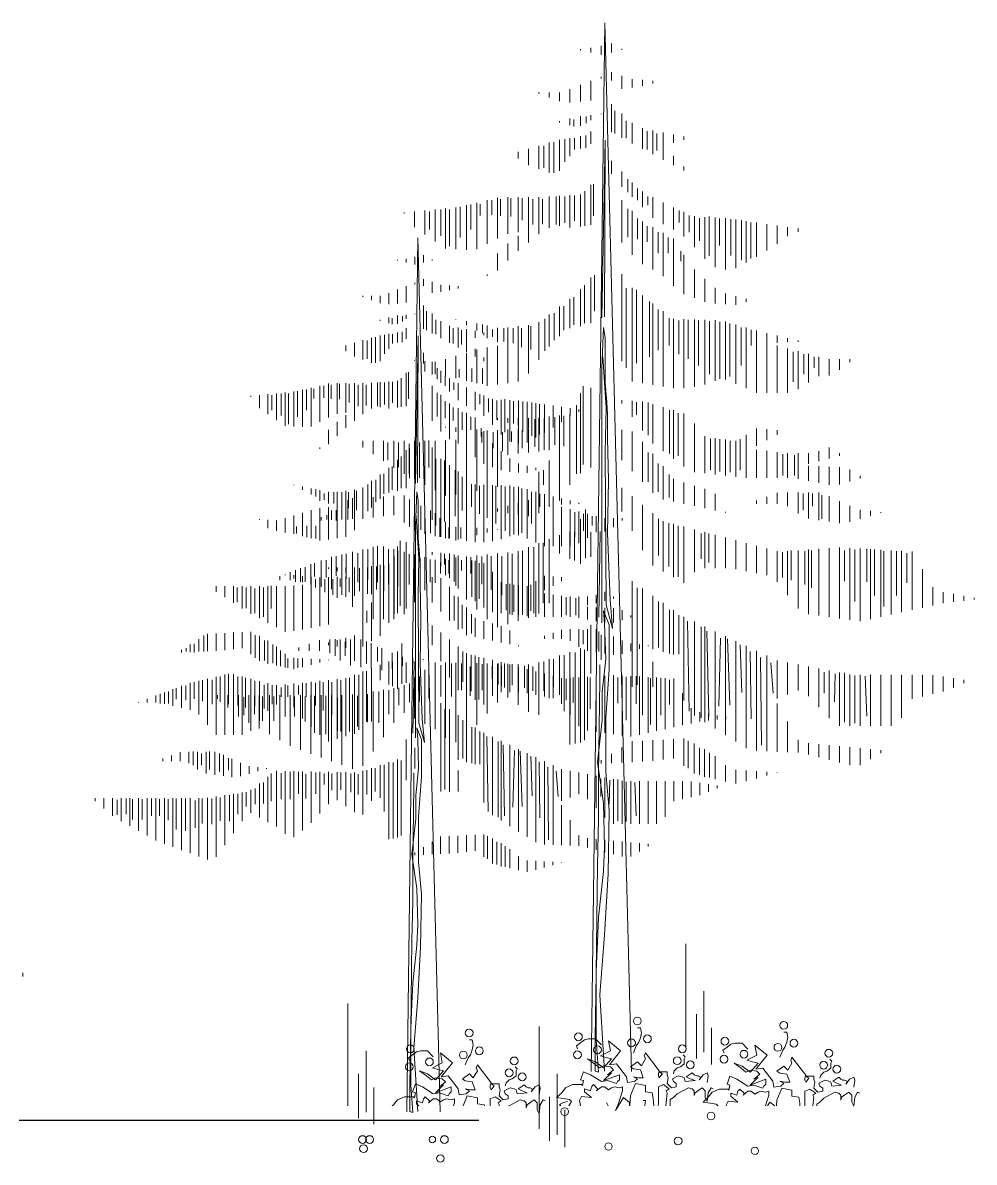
# Model space of a CAD drawing. Header units: millimetres. Extents: x -133165 to 20117, y 15722 to 63536.
# Drawn here: x -64805 to -57185, y 46797 to 55922 of the extents above; entities that cross this region are included whole.
import ezdxf

# ---------------------------------------------------------------- set-up
doc = ezdxf.new("R2010")
doc.units = ezdxf.units.MM
doc.layers.get('0').update_dxf_attribs({"lineweight": 15})
doc.layers.add('wall', color=5, linetype='Continuous', lineweight=60)

# ---------------------------------------------------------------- blocks, each defined once
blk = doc.blocks.new('Bitkigrn-7')
at = {"color": 251, "true_color": 0x536647}
for p, q in [((0.12, 699.61), (-8.8, -0.34)), ((17.97, -0.34), (0.12, 699.61)), ((4.63, 679.76), (4.63, 685.74)), ((-16.12, 681.4), (-16.12, 681.95)), ((-9.2, 679.86), (-9.2, 682.82)), ((-2.28, 678.32), (-2.28, 684.31)), ((11.55, 681.49), (11.55, 682.28)), ((-2.28, 662.5), (-2.28, 663.65)), ((4.63, 661.1), (4.63, 666.56)), ((11.55, 655.5), (11.55, 664.25)), ((18.47, 656.37), (18.47, 662.06)), ((-23.04, 646.4), (-23.04, 655.34)), ((-16.12, 647.09), (-16.12, 658.11)), ((-9.2, 647.79), (-9.2, 660.88)), ((25.38, 657.61), (25.38, 661.44)), ((32.3, 659.15), (32.3, 660.81)), ((-43.79, 652.28), (-43.79, 653.18)), ((-36.87, 649.76), (-36.87, 653.18)), ((-29.95, 647.24), (-29.95, 653.18)), ((-2.28, 638.55), (-2.28, 638.83)), ((4.63, 626.7), (4.63, 645.35)), ((6.94, 625.8), (6.94, 640.93)), ((11.55, 622.92), (11.55, 639.05)), ((-29.95, 633.03), (-29.95, 634.05)), ((-23.04, 631.3), (-23.04, 635.78)), ((-20.41, 635.16), (-20.41, 630.48)), ((-16.12, 630.86), (-16.12, 637.29)), ((-12.14, 636.96), (-12.14, 632.64)), ((-9.2, 634.71), (-9.2, 638.06)), ((14.49, 622.56), (14.49, 634.08)), ((18.47, 619.15), (18.47, 632.76)), ((-16.12, 615.69), (-16.12, 623.93)), ((-12.5, 616.07), (-12.5, 624.36)), ((-9.2, 618.8), (-9.2, 627.15)), ((25.38, 615.45), (25.38, 629.2)), ((28.53, 614.99), (28.53, 627.24)), ((32.3, 611.83), (32.3, 627.82)), ((35.01, 625.8), (35.01, 614.27)), ((39.22, 608.2), (39.22, 626.43)), ((46.14, 619.5), (46.14, 625.05)), ((53.05, 621.58), (53.05, 623.66)), ((-43.79, 602.12), (-43.79, 617.57)), ((-40.57, 617.51), (-40.57, 602.75)), ((-36.87, 599.6), (-36.87, 619.61)), ((-33.73, 620.04), (-33.73, 599.5)), ((-29.95, 600.75), (-29.95, 621.41)), ((-26.53, 621.84), (-26.53, 606.71)), ((-23.04, 610.64), (-23.04, 622.67)), ((-20.05, 614.99), (-20.05, 622.56)), ((0.43, 621.22), (-1.74, 502.8)), ((-0.12, 503.34), (0.43, 621.22)), ((-57.62, 608.97), (-57.62, 613.5)), ((-50.71, 604.64), (-50.71, 615.54)), ((46.14, 604.58), (46.14, 610.71)), ((4.63, 598.91), (4.63, 607.4)), ((53.05, 600.95), (53.05, 603.79)), ((11.55, 590.08), (11.55, 600.27)), ((15.57, 595.18), (15.57, 586.54)), ((-13.22, 587.26), (-13.22, 564.21)), ((-9.2, 564.86), (-9.2, 591.49)), ((-7.46, 591.94), (-7.46, 570.69)), ((18.47, 583.39), (18.47, 593.13)), ((22.05, 589.06), (22.05, 581.13)), ((25.38, 576.47), (25.38, 586.97)), ((-89.16, 578.25), (-89.16, 561.68)), ((-85.29, 548.58), (-85.29, 579.53)), ((-83.04, 578.61), (-83.04, 571.05)), ((-78.38, 552.14), (-78.38, 581.19)), ((-75.12, 581.13), (-75.12, 571.41)), ((-71.46, 555.7), (-71.46, 582.84)), ((-69.37, 581.85), (-69.37, 570.69)), ((-64.54, 558.79), (-64.54, 583.19)), ((-62.53, 582.58), (-62.53, 570.33)), ((-57.62, 559.78), (-57.62, 583.19)), ((-54.97, 582.58), (-54.97, 567.81)), ((-50.71, 553.06), (-50.71, 583.19)), ((-47.76, 581.85), (-47.76, 564.93)), ((-43.79, 558.45), (-43.79, 583.19)), ((-41.29, 581.85), (-41.29, 565.29)), ((-36.87, 562.83), (-36.87, 583.57)), ((-32.29, 583.66), (-32.29, 564.93)), ((-29.95, 564.02), (-29.95, 584.05)), ((-26.53, 583.66), (-26.53, 566.01)), ((-23.04, 563.03), (-23.04, 584.52)), ((-20.05, 584.38), (-20.05, 567.45)), ((-16.12, 563.7), (-16.12, 584.99)), ((11.55, 553.07), (11.55, 581.12)), ((28.89, 583.66), (28.89, 577.89)), ((32.3, 569.54), (32.3, 583.3)), ((39.22, 565.11), (39.22, 579.64)), ((-133.72, 572.41), (-133.72, 573.04)), ((-126.8, 563.27), (-126.8, 573.72)), ((-119.88, 558.4), (-119.88, 574.4)), ((-116.87, 573.57), (-116.87, 561.68)), ((-112.96, 553.54), (-112.96, 575.08)), ((-109.31, 575.01), (-109.31, 557.36)), ((-106.05, 548.99), (-106.05, 575.76)), ((-103.55, 575.01), (-103.55, 550.52)), ((-99.13, 548.57), (-99.13, 576.44)), ((-96.36, 576.81), (-96.36, 556.28)), ((-92.21, 548.15), (-92.21, 577.88)), ((15.57, 575.37), (15.57, 556.64)), ((18.47, 544.65), (18.47, 574)), ((46.14, 561.65), (46.14, 576.24)), ((49.76, 574.29), (49.76, 566.37)), ((53.05, 557.09), (53.05, 573.38)), ((56.6, 571.05), (56.6, 559.88)), ((59.97, 549.9), (59.97, 570.51)), ((69.91, 570.33), (69.91, 544.03)), ((22.05, 568.89), (22.05, 555.2)), ((25.38, 538.46), (25.38, 566.93)), ((28.53, 563.85), (28.53, 553.4)), ((32.3, 535), (32.3, 563.18)), ((63.44, 569.25), (63.44, 554.12)), ((66.89, 542.12), (66.89, 569.82)), ((73.81, 536.42), (73.81, 569.6)), ((76.75, 568.89), (76.75, 550.88)), ((80.72, 534.89), (80.72, 569.27)), ((84.31, 568.53), (84.31, 544.4)), ((87.64, 535.76), (87.64, 568.27)), ((91.51, 567.81), (91.51, 541.15)), ((94.56, 539.62), (94.56, 567.27)), ((97.62, 566.37), (97.62, 542.23)), ((101.48, 543.49), (101.48, 566.27)), ((108.39, 547.67), (108.39, 565.27)), ((115.31, 552.16), (115.31, 564.27)), ((122.23, 557.24), (122.23, 563.27)), ((-57.62, 547.34), (-57.62, 557.48)), ((35.73, 559.88), (35.73, 545.84)), ((39.22, 530.45), (39.22, 559.42)), ((42.56, 556.28), (42.56, 545.84)), ((46.14, 524.08), (46.14, 555.66)), ((129.15, 560.19), (129.15, 562.27)), ((-64.54, 540.95), (-64.54, 552.23)), ((-71.46, 534.35), (-71.46, 545.74)), ((50.84, 547.28), (50.84, 540.43)), ((53.05, 518.51), (53.05, 544.67)), ((59.97, 515.98), (59.97, 534.88)), ((-78.38, 530.74), (-78.38, 531.7)), ((-9.2, 499.15), (-9.2, 529.63)), ((-6.58, 531.2), (-6.58, 507.19)), ((11.55, 473.84), (11.55, 531.82)), ((66.89, 513.44), (66.89, 528.82)), ((-16.12, 497.13), (-16.12, 521.89)), ((-13.31, 524.46), (-13.31, 499.18)), ((14.5, 522.5), (14.5, 469.25)), ((18.47, 460.13), (18.47, 522.75)), ((21.44, 521.34), (21.44, 472.34)), ((25.38, 459.04), (25.38, 517.56)), ((73.81, 512.21), (73.81, 522.77)), ((80.72, 511.81), (80.72, 518.83)), ((87.64, 511.42), (87.64, 517.15)), ((-29.95, 490.54), (-29.95, 510.2)), ((-27.2, 510.56), (-27.2, 494.55)), ((-23.04, 495.73), (-23.04, 515.45)), ((-20.47, 516.45), (-20.47, 497.92)), ((29.93, 513.63), (29.93, 476.58)), ((32.3, 457.94), (32.3, 512.36)), ((94.56, 513.44), (94.56, 515.47)), ((-39.83, 502.13), (-39.83, 480.65)), ((-36.87, 483.64), (-36.87, 504.95)), ((-33.51, 505.92), (-33.51, 487.81)), ((35.72, 508.22), (35.72, 481.21)), ((39.22, 456.85), (39.22, 507.17)), ((43.05, 502.43), (43.05, 484.3)), ((46.14, 455.76), (46.14, 502.03)), ((-99.13, 501.48), (-99.13, 501.82)), ((-92.21, 497.81), (-92.21, 500.39)), ((-85.29, 494.15), (-85.29, 498.96)), ((-81.5, 498.34), (-81.5, 492.44)), ((-78.38, 489.04), (-78.38, 497.54)), ((-74.76, 494.97), (-74.76, 489.91)), ((-71.46, 486.77), (-71.46, 496.11)), ((-67.19, 495.81), (-67.19, 486.97)), ((-64.54, 459.17), (-64.54, 496.32)), ((-60.87, 495.81), (-60.87, 485.7)), ((-57.62, 460.24), (-57.62, 497.08)), ((-55.4, 495.81), (-55.4, 483.17)), ((-50.71, 465.58), (-50.71, 497.85)), ((-49.09, 497.08), (-49.09, 481.49)), ((-43.79, 474.64), (-43.79, 499.7)), ((-1.71, 469.17), (-0.63, 496.33)), ((-0.63, 496.33), (0.46, 489.27)), ((49.6, 500.89), (49.6, 478.51)), ((53.05, 455.85), (53.05, 501.83)), ((55.78, 501.28), (55.78, 475.42)), ((59.97, 456.66), (59.97, 501.63)), ((62.72, 500.89), (62.72, 470.79)), ((66.89, 458.18), (66.89, 501.44)), ((70.05, 500.51), (70.05, 465)), ((73.81, 460.7), (73.81, 501.24)), ((77, 500.12), (77, 461.92)), ((80.72, 461.58), (80.72, 500.2)), ((83.55, 498.96), (83.55, 463.46)), ((87.64, 458.76), (87.64, 498.23)), ((91.27, 496.26), (91.27, 470.79)), ((94.56, 455.75), (94.56, 496.25)), ((97.83, 494.72), (97.83, 484.3)), ((0.46, 489.27), (0.46, 478.41)), ((101.48, 452.74), (101.48, 494.27)), ((108.39, 452.65), (108.39, 492.54)), ((115.31, 486.12), (115.31, 490.86)), ((122.23, 486.38), (122.23, 489.19)), ((129.15, 486.65), (129.15, 487.51)), ((-92.21, 460.76), (-92.21, 479.44)), ((-85.29, 459.03), (-85.29, 481.6)), ((-78.38, 457.3), (-78.38, 482.99)), ((-71.46, 458.11), (-71.46, 484.03)), ((115.31, 452.65), (115.31, 484.15)), ((122.23, 452.65), (122.23, 482.31)), ((125.99, 480.05), (125.99, 459.99)), ((129.15, 455.2), (129.15, 480.46)), ((-126.8, 473.9), (-126.8, 474.18)), ((-119.88, 466.98), (-119.88, 473.77)), ((-112.96, 465.02), (-112.96, 473.37)), ((-106.05, 463.76), (-106.05, 475.11)), ((-99.13, 462.49), (-99.13, 477.27)), ((1, 442.56), (-1.17, 476.78)), ((0.46, 478.41), (0.46, 459.4)), ((132.94, 478.51), (132.94, 465)), ((136.06, 459.49), (136.06, 478.61)), ((139.88, 476.58), (139.88, 469.25)), ((142.98, 463.77), (142.98, 476.77)), ((149.9, 464.32), (149.9, 475.09)), ((156.82, 467.98), (156.82, 475.09)), ((163.73, 473.17), (163.73, 475.09)), ((-97.07, 462.95), (-97.07, 468.43)), ((-88.65, 460.01), (-88.65, 468.85)), ((-81.5, 458.74), (-81.5, 468.85)), ((-1.71, 438.76), (-1.71, 469.17)), ((-14.15, 457.06), (-14.15, 404.82)), ((0.46, 459.4), (1.54, 446.37)), ((-16.12, 398.93), (-16.12, 452.36)), ((-9.2, 402.78), (-9.2, 455.96)), ((-18.78, 444.42), (-18.78, 398.5)), ((0.46, 413.24), (1, 442.56)), ((1.54, 446.37), (2.08, 438.22)), ((11.55, 445.62), (11.55, 447.86)), ((18.47, 436.54), (18.47, 447.33)), ((21.44, 446.48), (21.44, 437.99)), ((25.38, 427.45), (25.38, 446.79)), ((29.16, 446.1), (29.16, 424.49)), ((32.3, 418.75), (32.3, 445.19)), ((39.22, 413.65), (39.22, 443.12)), ((43.43, 441.08), (43.43, 412.14)), ((-71.46, 434.43), (-71.46, 435.68)), ((-64.54, 432.7), (-64.54, 435.68)), ((-57.62, 430.97), (-57.62, 435.68)), ((-50.71, 429.24), (-50.71, 435.68)), ((-46.56, 435.15), (-46.56, 416.62)), ((-43.79, 413.6), (-43.79, 435.98)), ((-40.25, 435.57), (-40.25, 414.51)), ((-36.87, 414.37), (-36.87, 436.79)), ((-33.09, 436.42), (-33.09, 417.88)), ((-29.95, 415.14), (-29.95, 437.61)), ((-27.2, 437.26), (-27.2, 417.04)), ((-23.04, 391.26), (-23.04, 438.52)), ((-1.71, 327.44), (-1.71, 438.76)), ((2.08, 438.22), (2.08, 422.47)), ((46.14, 408.55), (46.14, 441.04)), ((49.22, 439.15), (49.22, 410.59)), ((53.05, 403.45), (53.05, 438.96)), ((-106.05, 429.45), (-106.05, 430.03)), ((-99.13, 426.69), (-99.13, 429.4)), ((-92.21, 423.92), (-92.21, 428.77)), ((-85.29, 387.33), (-85.29, 428.14)), ((-81.92, 426.31), (-81.92, 419.56)), ((-78.38, 388.62), (-78.38, 427.51)), ((-74.34, 426.31), (-74.34, 415.77)), ((-71.46, 389.9), (-71.46, 427.76)), ((-68.03, 426.31), (-68.03, 413.67)), ((-64.54, 411.29), (-64.54, 428.09)), ((-62.13, 426.73), (-62.13, 419.99)), ((-57.62, 412.06), (-57.62, 428.42)), ((-54.98, 427.57), (-54.98, 415.77)), ((-50.71, 412.83), (-50.71, 428.75)), ((11.55, 407.7), (11.55, 427.98)), ((18.47, 400.43), (18.47, 426.94)), ((59.97, 399.81), (59.97, 432.19)), ((101.48, 417.35), (101.48, 428.82)), ((108.39, 421.02), (108.39, 428.33)), ((115.31, 424.68), (115.31, 427.84)), ((-161.39, 416.23), (-161.39, 420.62)), ((-154.47, 411.72), (-154.47, 420.62)), ((-147.55, 407.2), (-147.55, 420.62)), ((-144.63, 419.56), (-144.63, 407.77)), ((-140.63, 402.69), (-140.63, 420.62)), ((-137.48, 419.56), (-137.48, 403.14)), ((-133.72, 398.56), (-133.72, 420.62)), ((-130.32, 418.72), (-130.32, 398.92)), ((-126.8, 394.94), (-126.8, 420.62)), ((-123.59, 419.56), (-123.59, 395.97)), ((-119.88, 391.33), (-119.88, 420.62)), ((-117.27, 420.83), (-117.27, 402.71)), ((-112.96, 387.72), (-112.96, 420.62)), ((-106.05, 384.11), (-106.05, 420.74)), ((-99.13, 384.77), (-99.13, 421.2)), ((-92.21, 386.05), (-92.21, 421.66)), ((2.08, 422.47), (2.63, 394.23)), ((25.38, 393.16), (25.38, 420.02)), ((66.89, 399.01), (66.89, 423.73)), ((70.82, 422.17), (70.82, 401.33)), ((73.81, 398.21), (73.81, 422.47)), ((77, 421.78), (77, 400.18)), ((80.72, 397.41), (80.72, 421.55)), ((83.94, 420.63), (83.94, 399.79)), ((87.64, 396.61), (87.64, 420.63)), ((90.5, 421.78), (90.5, 400.95)), ((94.56, 395.97), (94.56, 424.72)), ((-29.95, 380.9), (-29.95, 415.11)), ((1, 311.14), (0.46, 413.24)), ((29.16, 412.91), (29.16, 393.23)), ((32.3, 385.89), (32.3, 412.07)), ((101.48, 395.97), (101.48, 414.65)), ((108.39, 395.97), (108.39, 413.83)), ((115.31, 395.97), (115.31, 413.02)), ((119.05, 411.75), (119.05, 397.47)), ((122.23, 395.97), (122.23, 412.4)), ((126.76, 410.98), (126.76, 397.47)), ((129.15, 395.35), (129.15, 412.4)), ((136.06, 405.33), (136.06, 412.4)), ((142.98, 407.06), (142.98, 413.63)), ((149.9, 408.79), (149.9, 416.23)), ((156.82, 410.52), (156.82, 412.39)), ((-36.87, 376.64), (-36.87, 407.56)), ((35.72, 405.58), (35.72, 386.67)), ((39.22, 381.54), (39.22, 403.67)), ((136.06, 393.96), (136.06, 403.98)), ((142.98, 392.58), (142.98, 403.66)), ((149.9, 391.19), (149.9, 403.35)), ((156.82, 391.48), (156.82, 403.03)), ((-43.79, 372.38), (-43.79, 400.01)), ((-40.67, 401.03), (-40.67, 391.34)), ((43.05, 398.25), (43.05, 382.81)), ((163.73, 393.46), (163.73, 401.48)), ((170.65, 395.43), (170.65, 397.15)), ((2.63, 394.23), (2.08, 358.93)), ((11.55, 373.43), (11.55, 389.27)), ((46.14, 380.07), (46.14, 395.26)), ((53.05, 378.6), (53.05, 392.73)), ((59.97, 377.14), (59.97, 390.69)), ((66.89, 375.67), (66.89, 388.65)), ((-171.29, 381.06), (-171.29, 368.22)), ((-168.3, 368.57), (-168.3, 382.38)), ((-161.39, 368.93), (-161.39, 382.74)), ((-154.47, 369.46), (-154.47, 383.11)), ((-147.55, 370.23), (-147.55, 383.47)), ((-140.63, 371), (-140.63, 383.83)), ((-133.72, 366.11), (-133.72, 384.2)), ((-130.07, 381.45), (-130.07, 363.16)), ((-126.8, 360.92), (-126.8, 380.95)), ((-50.71, 370.39), (-50.71, 381.09)), ((18.47, 360.51), (18.47, 383.6)), ((73.81, 374.2), (73.81, 385.17)), ((101.48, 378.59), (101.48, 380.78)), ((108.39, 378.59), (108.39, 383.29)), ((115.31, 378.59), (115.31, 385.81)), ((122.23, 376.98), (122.23, 386.14)), ((129.15, 372.04), (129.15, 386.14)), ((132.55, 385.51), (132.55, 374.32)), ((136.06, 368.74), (136.06, 386.14)), ((138.72, 385.48), (138.72, 376.96)), ((142.98, 367.75), (142.98, 386.14)), ((144.96, 384.34), (144.96, 368.45)), ((149.9, 366.76), (149.9, 383.64)), ((156.82, 365.77), (156.82, 380.45)), ((-182.14, 367.84), (-182.14, 374.01)), ((-179.07, 374.45), (-179.07, 367.44)), ((-175.22, 368.21), (-175.22, 378.27)), ((-122.68, 377.17), (-122.68, 361.21)), ((-119.88, 358.58), (-119.88, 377.1)), ((-116.07, 374.06), (-116.07, 358.88)), ((-71.46, 373.35), (-71.46, 375.43)), ((-64.54, 372.37), (-64.54, 377.32)), ((-57.62, 371.38), (-57.62, 379.2)), ((-12.71, 342.35), (-12.71, 374.69)), ((25.38, 347.58), (25.38, 377.94)), ((80.72, 372.73), (80.72, 373.24)), ((163.73, 366.56), (163.73, 377.25)), ((170.65, 368.54), (170.65, 374.63)), ((177.57, 370.52), (177.57, 373.86)), ((184.49, 372.5), (184.49, 373.09)), ((-189.05, 367.48), (-189.05, 369.75)), ((-185.29, 370.94), (-185.29, 368.22)), ((-112.96, 357.09), (-112.96, 372.41)), ((-109.85, 356.54), (-109.85, 369)), ((-106.05, 355.61), (-106.05, 366.48)), ((-16.12, 338.56), (-16.12, 368.44)), ((32.3, 337.34), (32.3, 372.27)), ((36.06, 368.45), (36.06, 344.05)), ((39.22, 333.49), (39.22, 367.02)), ((42.87, 365.61), (42.87, 336.67)), ((46.14, 329.65), (46.14, 365.19)), ((-104.01, 355.38), (-104.01, 362.77)), ((-99.13, 354.13), (-99.13, 363.29)), ((-95.85, 355.38), (-95.85, 362.77)), ((-92.21, 355.81), (-92.21, 362.88)), ((-85.29, 357.66), (-85.29, 362.47)), ((-78.38, 359.5), (-78.38, 362.07)), ((-71.46, 361.35), (-71.46, 361.66)), ((-29.95, 345.33), (-29.95, 357.58)), ((-23.04, 341.87), (-23.04, 360.21)), ((-20.09, 340.64), (-20.09, 359.94)), ((-9.2, 343.17), (-9.2, 359.63)), ((-3.89, 303), (-2.8, 360.02)), ((2.08, 358.93), (3.71, 314.4)), ((49.11, 363.91), (49.11, 329.86)), ((53.05, 325.8), (53.05, 363.36)), ((59.97, 332.92), (59.97, 361.53)), ((64.42, 358.8), (64.42, 341.78)), ((66.89, 335.73), (66.89, 359.69)), ((69.52, 358.8), (69.52, 339.51)), ((73.81, 335.73), (73.81, 357.86)), ((-151.46, 350.32), (-151.46, 326.18)), ((-147.55, 301.51), (-147.55, 350.08)), ((-43.79, 305.43), (-43.79, 352.33)), ((-41.01, 352.65), (-41.01, 312.17)), ((-36.87, 312.36), (-36.87, 354.96)), ((80.72, 335.73), (80.72, 356.03)), ((87.64, 334.97), (87.64, 354.21)), ((94.56, 333.65), (94.56, 352.4)), ((101.48, 332.33), (101.48, 350.59)), ((-182.14, 321.69), (-182.14, 343.15)), ((-179.07, 343.7), (-179.07, 330.47)), ((-175.22, 317.81), (-175.22, 344.81)), ((-172.46, 345.26), (-172.46, 328.52)), ((-168.3, 309.73), (-168.3, 346.47)), ((-164.68, 345.65), (-164.68, 326.18)), ((-161.39, 301.65), (-161.39, 348.13)), ((-158.07, 348.37), (-158.07, 328.13)), ((-154.47, 301.51), (-154.47, 349.8)), ((-144.07, 348.37), (-144.07, 325.02)), ((-140.63, 301.51), (-140.63, 348.28)), ((-137.85, 347.2), (-137.85, 323.46)), ((-133.72, 304.91), (-133.72, 346.49)), ((-130.46, 344.87), (-130.46, 324.63)), ((-126.8, 312.99), (-126.8, 344.69)), ((-119.88, 320.92), (-119.88, 342.9)), ((-99.13, 323.77), (-99.13, 342.64)), ((-92.21, 314.77), (-92.21, 343.33)), ((-89.24, 342.92), (-89.24, 332.02)), ((-85.29, 308.07), (-85.29, 344.02)), ((-81.85, 343.31), (-81.85, 325.02)), ((-78.38, 301.64), (-78.38, 344.71)), ((-75.63, 343.7), (-75.63, 321.12)), ((-71.46, 296.29), (-71.46, 345.4)), ((-68.63, 343.7), (-68.63, 317.62)), ((-64.54, 298.37), (-64.54, 346.1)), ((-61.63, 345.26), (-61.63, 304.39)), ((-57.62, 300.45), (-57.62, 347.08)), ((-54.63, 347.2), (-54.63, 304.39)), ((-50.71, 302.52), (-50.71, 349.7)), ((-47.24, 349.54), (-47.24, 305.56)), ((108.39, 331.01), (108.39, 348.79)), ((115.31, 326.44), (115.31, 346.98)), ((118.87, 346.32), (118.87, 329.3)), ((122.23, 317.54), (122.23, 347.07)), ((124.54, 347.45), (124.54, 327.59)), ((129.15, 308.64), (129.15, 347.53)), ((133.61, 346.89), (133.61, 324.76)), ((136.06, 304.98), (136.06, 347.99)), ((138.15, 347.45), (138.15, 322.49)), ((142.98, 304.03), (142.98, 348.46)), ((149.9, 303.07), (149.9, 348.92)), ((156.82, 302.12), (156.82, 349.38)), ((160.27, 347.45), (160.27, 327.03)), ((163.73, 301.16), (163.73, 349.07)), ((167.08, 348.02), (167.08, 313.41)), ((170.65, 300.21), (170.65, 348.67)), ((175.02, 348.59), (175.02, 326.46)), ((177.57, 301.62), (177.57, 348.28)), ((180.12, 348.02), (180.12, 317.38)), ((184.49, 303.21), (184.49, 347.88)), ((186.36, 346.89), (186.36, 310)), ((191.4, 304.77), (191.4, 347.48)), ((194.87, 346.89), (194.87, 317.38)), ((198.32, 306.25), (198.32, 347.09)), ((201.67, 345.75), (201.67, 325.89)), ((205.24, 307.74), (205.24, 346.69)), ((-202.89, 326.41), (-202.89, 335.6)), ((-199.68, 336.3), (-199.68, 326.57)), ((-195.97, 324.83), (-195.97, 338.23)), ((-193.46, 339.03), (-193.46, 330.08)), ((-189.05, 323.26), (-189.05, 340.85)), ((-185.68, 340.97), (-185.68, 329.3)), ((-123.07, 341.75), (-123.07, 322.68)), ((-116.46, 341.36), (-116.46, 326.18)), ((-112.96, 325.95), (-112.96, 341.25)), ((-109.46, 339.42), (-109.46, 332.02)), ((-106.05, 330.99), (-106.05, 341.94)), ((-104.01, 340.97), (-104.01, 332.02)), ((-95.46, 340.97), (-95.46, 333.97)), ((212.15, 309.22), (212.15, 334.95)), ((-223.64, 327.52), (-223.64, 327.73)), ((-216.72, 327.52), (-216.72, 330.35)), ((-209.81, 327.52), (-209.81, 332.98)), ((-206.29, 334.36), (-206.29, 326.57)), ((-1.71, 299.2), (-1.71, 327.44)), ((18.47, 256.33), (18.47, 327)), ((21.88, 322.49), (21.88, 257.79)), ((25.38, 256.33), (25.38, 322.13)), ((219.07, 310.7), (219.07, 323)), ((225.99, 312.19), (225.99, 319.66)), ((3.71, 314.4), (5.34, 295.39)), ((32.3, 281.49), (32.3, 317.26)), ((36.06, 313.41), (36.06, 282.76)), ((39.22, 279.76), (39.22, 312.39)), ((232.91, 313.12), (232.91, 318.4)), ((239.82, 313.94), (239.82, 317.14)), ((246.74, 314.75), (246.74, 315.88)), ((-0.78, 307.13), (0, 298.52)), ((3.13, 297.73), (-0.78, 307.13)), ((5.34, 295.39), (1, 311.14)), ((43.44, 307.73), (43.44, 278.79)), ((46.14, 278.03), (46.14, 307.52)), ((49.67, 304.33), (49.67, 278.22)), ((-9.2, 265.27), (-9.2, 297.89)), ((0, 298.52), (0.78, 275.01)), ((3.13, 267.96), (3.13, 297.73)), ((53.05, 247.31), (53.05, 303.18)), ((55.35, 300.35), (56.48, 240.2)), ((59.97, 237.23), (59.97, 299.94)), ((66.89, 232.9), (66.89, 296.7)), ((-2.28, 274.5), (-2.28, 291.07)), ((64.42, 235.66), (64.42, 296.38)), ((68.39, 293.54), (69.52, 236.79)), ((73.81, 228.58), (73.81, 293.46)), ((77.46, 289), (76.33, 243.6)), ((80.72, 224.25), (80.72, 290.22)), ((-204.05, 280.45), (-204.05, 282.64)), ((-197.13, 280.45), (-197.13, 285.16)), ((-190.21, 280.45), (-190.21, 287.67)), ((-183.3, 278.84), (-183.3, 288)), ((-179.73, 288.15), (-179.73, 277.18)), ((-176.38, 273.9), (-176.38, 288)), ((-173.06, 286.72), (-173.06, 277.18)), ((-169.46, 270.6), (-169.46, 288)), ((-166.86, 288.15), (-166.86, 273.85)), ((-162.54, 269.61), (-162.54, 288)), ((-158.77, 286.72), (-158.77, 271.94)), ((-155.63, 268.63), (-155.63, 285.51)), ((-151.62, 282.91), (-151.62, 273.37)), ((-148.71, 267.64), (-148.71, 282.31)), ((-16.12, 219.39), (-16.12, 281.93)), ((82, 288.44), (83.7, 244.17)), ((87.64, 219.92), (87.64, 286.98)), ((90.51, 284.46), (91.64, 252.68)), ((94.56, 215.6), (94.56, 283.74)), ((-141.79, 268.43), (-141.79, 279.12)), ((-134.88, 270.4), (-134.88, 276.5)), ((-127.96, 272.38), (-127.96, 275.73)), ((-121.04, 274.36), (-121.04, 274.96)), ((-36.87, 248.77), (-36.87, 275)), ((-33.94, 256.21), (-33.94, 274.8)), ((-29.95, 251.2), (-29.95, 277.31)), ((-26.89, 277.65), (-26.89, 240.2)), ((-23.04, 218), (-23.04, 279.62)), ((-19.52, 218.64), (-19.52, 279.36)), ((-13.28, 220.91), (-13.28, 281.06)), ((0.78, 275.01), (-1.57, 253.07)), ((97.32, 279.92), (97.88, 235.09)), ((101.48, 213.72), (101.48, 280.5)), ((104.12, 275.95), (104.69, 217.5)), ((108.39, 213.44), (108.39, 277.26)), ((115.31, 248.73), (115.31, 274.08)), ((-119.88, 231.75), (-119.88, 267.87)), ((-117.32, 270.51), (-117.32, 248.58)), ((-112.96, 228.08), (-112.96, 272.75)), ((-109.22, 270.99), (-109.22, 250.01)), ((-106.05, 222.35), (-106.05, 272.6)), ((-102.07, 271.94), (-102.07, 250.01)), ((-99.13, 219.54), (-99.13, 272.46)), ((-95.4, 271.94), (-95.4, 254.3)), ((-92.21, 225.08), (-92.21, 272.31)), ((-89.68, 270.03), (-89.68, 250.49)), ((-85.29, 231.18), (-85.29, 272.17)), ((-81.58, 271.46), (-81.58, 254.3)), ((-78.38, 238.56), (-78.38, 272.03)), ((-74.91, 270.51), (-74.91, 261.93)), ((-71.46, 245.95), (-71.46, 271.88)), ((-68.72, 270.51), (-68.72, 257.16)), ((-64.54, 249.25), (-64.54, 271.74)), ((-61.57, 271.46), (-61.57, 257.64)), ((-57.62, 244.49), (-57.62, 271.59)), ((-53.48, 270.51), (-53.48, 255.73)), ((-50.71, 239.73), (-50.71, 271.45)), ((-47.76, 270.03), (-47.76, 253.82)), ((-43.79, 237.69), (-43.79, 272.7)), ((-40.61, 273.37), (-40.61, 253.82)), ((-3.13, 260.91), (-3.13, 271.09)), ((0.78, 235.84), (3.13, 267.96)), ((32.3, 256.33), (32.3, 273.08)), ((110.93, 272.55), (112.63, 252.12)), ((122.23, 251.39), (122.23, 272.73)), ((129.15, 254.05), (129.15, 271.39)), ((136.06, 250.12), (136.06, 270.04)), ((142.98, 242.79), (142.98, 268.7)), ((146.66, 266.3), (146.66, 252.12)), ((149.9, 235.46), (149.9, 267.35)), ((-130.18, 258.59), (-130.18, 246.19)), ((-126.8, 235.41), (-126.8, 262.68)), ((-123.51, 263.36), (-123.51, 246.67)), ((-3.92, 198.23), (-3.13, 260.91)), ((154.03, 265.17), (153.47, 246.44)), ((156.82, 230.31), (156.82, 266)), ((160.27, 265.74), (160.27, 232.82)), ((163.73, 230.31), (163.73, 264.66)), ((167.08, 264.03), (167.08, 232.26)), ((170.65, 230.31), (170.65, 264.54)), ((173.88, 263.47), (175.02, 236.79)), ((177.57, 230.31), (177.57, 264.54)), ((184.49, 230.31), (184.49, 264.54)), ((191.4, 230.31), (191.4, 264.54)), ((198.32, 235.8), (198.32, 264.54)), ((205.24, 248.4), (205.24, 264.54)), ((212.15, 250.03), (212.15, 264.54)), ((219.07, 251.66), (219.07, 264.32)), ((225.99, 253.29), (225.99, 263.23)), ((232.91, 255.94), (232.91, 262.14)), ((239.82, 258.83), (239.82, 261.04)), ((-168.3, 201.76), (-168.3, 251.24)), ((-161.39, 203.8), (-161.39, 252.31)), ((-158.29, 251.44), (-158.29, 232.85)), ((-154.47, 213.36), (-154.47, 253.37)), ((-150.67, 253.35), (-150.67, 232.37)), ((-147.55, 222.92), (-147.55, 254.44)), ((-144, 254.3), (-144, 238.09)), ((-140.63, 232.48), (-140.63, 255.5)), ((-137.33, 255.73), (-137.33, 244.29)), ((-133.72, 239.08), (-133.72, 257.49)), ((-1.57, 253.07), (-1.57, 234.27)), ((-258.23, 248.4), (-258.23, 250.85)), ((-251.31, 242.54), (-251.31, 250.85)), ((-244.39, 236.68), (-244.39, 250.85)), ((-240.71, 249.53), (-240.71, 237.61)), ((-237.48, 232.51), (-237.48, 250.85)), ((-233.56, 250.49), (-233.56, 238.09)), ((-230.56, 228.63), (-230.56, 250.85)), ((-228.32, 250.01), (-228.32, 233.8)), ((-223.64, 224.75), (-223.64, 250.85)), ((-220.7, 250.01), (-220.7, 233.8)), ((-216.72, 220.87), (-216.72, 250.85)), ((-213.08, 250.49), (-213.08, 236.66)), ((-209.81, 217), (-209.81, 250.85)), ((-206.88, 250.01), (-206.88, 236.66)), ((-202.89, 214.35), (-202.89, 250.85)), ((-199.74, 250.01), (-199.74, 233.32)), ((-195.97, 211.83), (-195.97, 250.85)), ((-193.54, 250.49), (-193.54, 225.69)), ((-189.05, 209.31), (-189.05, 250.85)), ((-185.92, 250.49), (-185.92, 224.74)), ((-182.14, 206.8), (-182.14, 250.85)), ((-178.3, 249.06), (-178.3, 227.12)), ((-175.22, 204.28), (-175.22, 250.85)), ((-172.58, 250.49), (-172.58, 230.46)), ((-164.96, 250.49), (-164.96, 229.98)), ((115.31, 213.16), (115.31, 245.31)), ((0.78, 199.79), (0.78, 235.84)), ((-1.57, 234.27), (-4.7, 206.06)), ((122.23, 212.89), (122.23, 233.2)), ((32.24, 207.16), (32.24, 220.8)), ((39.16, 207.93), (39.16, 221.17)), ((46.08, 208.7), (46.08, 221.53)), ((52.99, 203.81), (52.99, 221.9)), ((129.15, 212.61), (129.15, 221.08)), ((11.49, 205.9), (11.49, 215.97)), ((18.41, 206.27), (18.41, 220.07)), ((25.32, 206.63), (25.32, 220.44)), ((55.91, 202.18), (55.91, 220.34)), ((59.91, 198.62), (59.91, 218.64)), ((63.29, 197.64), (63.29, 215.8)), ((66.83, 196.27), (66.83, 214.8)), ((136.06, 211.33), (136.06, 218.8)), ((142.98, 209.54), (142.98, 218.14)), ((149.9, 207.74), (149.9, 217.48)), ((156.82, 205.95), (156.82, 216.82)), ((163.73, 204.15), (163.73, 216.16)), ((170.65, 204.2), (170.65, 215.5)), ((177.57, 208.16), (177.57, 214.84)), ((184.49, 212.11), (184.49, 214.18)), ((-4.7, 206.06), (-0.78, 178.64)), ((-2.34, 205.17), (-2.34, 207.45)), ((4.57, 205.54), (4.57, 211.71)), ((70.09, 195.94), (70.09, 212.39)), ((73.75, 194.79), (73.75, 210.11)), ((-3.92, 168.45), (-3.92, 198.23)), ((3.13, 173.94), (0.78, 199.79)), ((80.66, 193.31), (80.66, 204.17)), ((87.58, 191.82), (87.58, 200.99)), ((94.5, 193.51), (94.5, 200.58)), ((101.42, 195.35), (101.42, 200.17)), ((108.33, 197.2), (108.33, 199.76)), ((115.25, 199.05), (115.25, 199.36)), ((-0.78, 178.64), (0, 149.65)), ((-4.7, 137.11), (-3.92, 168.45)), ((2.35, 131.63), (3.13, 173.94)), ((0, 149.65), (-0.78, 133.2)), ((-5.48, 65.03), (-4.7, 137.11)), ((-0.78, 133.2), (-3.92, 102.64)), ((0, 90.89), (2.35, 131.63)), ((-3.92, 102.64), (-4.7, 86.19)), ((-4.7, 86.19), (-5.48, 66.6)), ((-3.13, 50.93), (0, 90.89)), ((-6.26, 21.94), (-5.48, 65.03)), ((-5.48, 66.6), (-5.48, 47.79)), ((-5.48, 47.79), (-5.48, 21.15)), ((0, 0), (-3.13, 50.93)), ((-6.26, 0), (-6.26, 21.94)), ((-5.48, 21.15), (-3.92, -0.78)), ((-3.92, -0.78), (-6.26, 0))]:
    blk.add_line(p, q, dxfattribs=at)
blk = doc.blocks.new('Clgr-2')
at = {"color": 59, "true_color": 0x47573d}
for p, q in [((270.56, 174.88), (270.56, 92.95)), ((285.14, 136.99), (285.14, 88.04)), ((0, 127.01), (0, 45.09)), ((279.01, 118.57), (279.01, 83.13)), ((153.03, 108.76), (153.03, 26.83)), ((232.66, 107.57), (231.88, 107.57)), ((234.22, 107.57), (232.66, 107.57)), ((235, 103.61), (234.22, 107.57)), ((234.22, 99.64), (235, 103.61)), ((291.27, 107.68), (291.27, 78.23)), ((349.97, 104.04), (349.19, 104.04)), ((351.53, 104.04), (349.97, 104.04)), ((352.31, 100.08), (351.53, 104.04)), ((98.02, 97.91), (97.24, 97.91)), ((99.58, 97.91), (98.02, 97.91)), ((100.36, 93.94), (99.58, 97.91)), ((99.58, 89.98), (100.36, 93.94)), ((186.3, 95.56), (183.02, 93.18)), ((183.02, 93.18), (183.96, 90.8)), ((189.42, 98.06), (186.3, 95.56)), ((192.7, 98.85), (189.42, 98.06)), ((198.32, 98.85), (192.7, 98.85)), ((203, 93.98), (198.32, 98.85)), ((208.62, 97.26), (210.18, 89.22)), ((218.3, 89.22), (208.62, 97.26)), ((228.6, 87.63), (230.94, 93.18)), ((230.94, 93.18), (232.66, 95.56)), ((232.66, 95.56), (234.22, 99.64)), ((303.61, 92.03), (300.33, 89.65)), ((306.73, 94.53), (303.61, 92.03)), ((310.01, 95.32), (306.73, 94.53)), ((315.63, 95.32), (310.01, 95.32)), ((320.31, 90.45), (315.63, 95.32)), ((325.93, 93.73), (327.49, 85.69)), ((335.61, 85.69), (325.93, 93.73)), ((348.25, 89.65), (349.97, 92.03)), ((349.97, 92.03), (351.53, 96.11)), ((351.53, 96.11), (352.31, 100.08)), ((14.58, 89.12), (14.58, 40.18)), ((51.65, 85.9), (48.38, 83.52)), ((48.38, 83.52), (49.31, 81.14)), ((54.78, 88.39), (51.65, 85.9)), ((58.05, 89.18), (54.78, 88.39)), ((63.67, 89.18), (58.05, 89.18)), ((68.36, 84.31), (63.67, 89.18)), ((73.98, 87.6), (75.54, 79.55)), ((83.66, 79.55), (73.98, 87.6)), ((93.96, 77.97), (96.3, 83.52)), ((96.3, 83.52), (98.02, 85.9)), ((98.02, 85.9), (99.58, 89.98)), ((191.92, 82.87), (197.54, 78.91)), ((198.32, 80.49), (191.92, 82.87)), ((210.18, 89.22), (202.22, 85.25)), ((202.22, 85.25), (207.84, 83.67)), ((211.12, 82.87), (204.72, 75.62)), ((207.84, 83.67), (211.12, 82.87)), ((209.4, 78), (218.3, 89.22)), ((238.28, 82.87), (235, 77.21)), ((238.28, 87.63), (237.34, 85.25)), ((237.34, 85.25), (238.28, 82.87)), ((249.36, 73.24), (238.28, 87.63)), ((270.12, 84.46), (268.56, 86.04)), ((269.34, 82.87), (270.12, 84.46)), ((269.34, 78.91), (269.34, 82.87)), ((300.33, 89.65), (301.27, 87.27)), ((327.49, 85.69), (319.53, 81.72)), ((326.71, 74.47), (335.61, 85.69)), ((345.91, 84.1), (348.25, 89.65)), ((355.59, 84.1), (354.65, 81.72)), ((366.67, 69.71), (355.59, 84.1)), ((387.44, 80.93), (385.87, 82.52)), ((57.27, 73.21), (62.89, 69.24)), ((63.67, 70.83), (57.27, 73.21)), ((75.54, 79.55), (67.58, 75.59)), ((67.58, 75.59), (73.2, 74)), ((76.47, 73.21), (70.07, 65.96)), ((73.2, 74), (76.47, 73.21)), ((74.76, 68.33), (83.66, 79.55)), ((103.64, 73.21), (100.36, 67.54)), ((103.64, 77.97), (102.7, 75.59)), ((102.7, 75.59), (103.64, 73.21)), ((114.72, 63.58), (103.64, 77.97)), ((135.48, 74.79), (133.92, 76.38)), ((134.7, 73.21), (135.48, 74.79)), ((134.7, 69.24), (134.7, 73.21)), ((197.54, 78.91), (201.44, 75.62)), ((204.72, 75.62), (198.32, 80.49)), ((201.44, 75.62), (204.72, 77.21)), ((204.72, 77.21), (210.18, 76.41)), ((212.68, 74.03), (207.84, 70.07)), ((215.02, 78.91), (209.4, 78)), ((210.18, 76.41), (212.68, 74.03)), ((222.98, 68.48), (215.02, 78.91)), ((231.88, 80.49), (226.26, 76.41)), ((226.26, 76.41), (228.6, 74.83)), ((228.6, 74.83), (234.22, 74.03)), ((235, 77.21), (231.88, 80.49)), ((234.22, 74.03), (236.56, 67.69)), ((248.58, 70.86), (249.36, 73.24)), ((260.6, 70.86), (261.38, 73.24)), ((261.38, 73.24), (263.72, 75.62)), ((263.72, 75.62), (266.22, 76.41)), ((266.22, 76.41), (269.34, 78.91)), ((309.23, 79.34), (314.85, 75.38)), ((315.63, 76.96), (309.23, 79.34)), ((314.85, 75.38), (318.75, 72.09)), ((322.03, 72.09), (315.63, 76.96)), ((318.75, 72.09), (322.03, 73.68)), ((319.53, 81.72), (325.15, 80.14)), ((328.43, 79.34), (322.03, 72.09)), ((322.03, 73.68), (327.49, 72.89)), ((325.15, 80.14), (328.43, 79.34)), ((332.33, 75.38), (326.71, 74.47)), ((340.29, 64.95), (332.33, 75.38)), ((349.19, 76.96), (343.57, 72.89)), ((352.31, 73.68), (349.19, 76.96)), ((355.59, 79.34), (352.31, 73.68)), ((354.65, 81.72), (355.59, 79.34)), ((383.53, 72.89), (386.65, 75.38)), ((386.65, 79.34), (387.44, 80.93)), ((386.65, 75.38), (386.65, 79.34)), ((8.45, 70.71), (8.45, 35.27)), ((62.89, 69.24), (66.8, 65.96)), ((70.07, 65.96), (63.67, 70.83)), ((66.8, 65.96), (70.07, 67.54)), ((70.07, 67.54), (75.54, 66.75)), ((78.04, 64.37), (73.2, 60.4)), ((80.38, 69.24), (74.76, 68.33)), ((75.54, 66.75), (78.04, 64.37)), ((88.34, 58.82), (80.38, 69.24)), ((97.24, 70.83), (91.62, 66.75)), ((91.62, 66.75), (93.96, 65.16)), ((93.96, 65.16), (99.58, 64.37)), ((100.36, 67.54), (97.24, 70.83)), ((99.58, 64.37), (101.92, 58.02)), ((126.74, 63.58), (129.08, 65.96)), ((129.08, 65.96), (131.58, 66.75)), ((131.58, 66.75), (134.7, 69.24)), ((167.62, 70.86), (167.62, 21.92)), ((188.64, 72.45), (186.3, 66.1)), ((186.3, 66.1), (188.64, 65.31)), ((188.64, 65.31), (187.86, 61.34)), ((194.26, 70.07), (188.64, 72.45)), ((203, 64.52), (194.26, 70.07)), ((207.84, 65.31), (203, 64.52)), ((211.12, 71.66), (204.72, 65.31)), ((204.72, 65.31), (217.36, 70.07)), ((207.84, 70.07), (211.12, 71.66)), ((215.02, 62.93), (207.84, 65.31)), ((215.8, 64.52), (215.02, 62.93)), ((217.36, 66.1), (215.8, 64.52)), ((217.36, 70.07), (217.36, 66.1)), ((223.76, 63.72), (222.98, 68.48)), ((229.38, 64.52), (223.76, 63.72)), ((228.6, 68.48), (231.88, 66.9)), ((232.66, 67.69), (228.6, 68.48)), ((231.88, 66.9), (229.38, 64.52)), ((236.56, 67.69), (232.66, 67.69)), ((248.58, 69.28), (248.58, 70.86)), ((249.36, 67.69), (248.58, 69.28)), ((249.36, 72.45), (251.86, 70.86)), ((255.76, 72.45), (249.36, 72.45)), ((251.86, 70.86), (249.36, 67.69)), ((255.76, 70.07), (255.76, 72.45)), ((256.54, 67.69), (255.76, 70.07)), ((255.76, 62.93), (256.54, 67.69)), ((264.5, 69.28), (259.82, 66.9)), ((259.82, 66.9), (260.6, 64.52)), ((260.6, 64.52), (262.94, 62.93)), ((267.78, 68.48), (264.5, 69.28)), ((269.34, 67.69), (267.78, 68.48)), ((270.12, 64.52), (269.34, 67.69)), ((278.09, 65.31), (270.12, 64.52)), ((275.74, 71.66), (270.9, 68.48)), ((270.9, 68.48), (274.18, 66.9)), ((270.9, 68.48), (270.9, 68.48)), ((274.18, 66.9), (278.09, 65.31)), ((277.3, 70.07), (275.74, 71.66)), ((279.02, 69.28), (277.3, 70.07)), ((280.58, 69.28), (279.02, 69.28)), ((282.14, 68.48), (280.58, 69.28)), ((284.49, 70.07), (281.36, 66.1)), ((281.36, 66.1), (282.14, 66.9)), ((282.14, 66.9), (282.14, 68.48)), ((287.76, 71.66), (284.49, 70.07)), ((288.54, 69.28), (287.76, 71.66)), ((287.76, 63.72), (288.54, 69.28)), ((305.95, 68.92), (303.61, 62.57)), ((311.57, 66.54), (305.95, 68.92)), ((320.31, 60.99), (311.57, 66.54)), ((328.43, 68.13), (322.03, 61.78)), ((322.03, 61.78), (334.67, 66.54)), ((329.99, 70.51), (325.15, 66.54)), ((325.15, 66.54), (328.43, 68.13)), ((327.49, 72.89), (329.99, 70.51)), ((334.67, 66.54), (334.67, 62.57)), ((341.07, 60.2), (340.29, 64.95)), ((343.57, 72.89), (345.91, 71.3)), ((345.91, 71.3), (351.53, 70.51)), ((345.91, 64.95), (349.19, 63.37)), ((349.97, 64.16), (345.91, 64.95)), ((353.87, 64.16), (349.97, 64.16)), ((351.53, 70.51), (353.87, 64.16)), ((365.89, 67.33), (366.67, 69.71)), ((365.89, 65.75), (365.89, 67.33)), ((366.67, 64.16), (365.89, 65.75)), ((373.07, 68.92), (366.67, 68.92)), ((366.67, 68.92), (369.17, 67.33)), ((369.17, 67.33), (366.67, 64.16)), ((373.07, 66.54), (373.07, 68.92)), ((373.85, 64.16), (373.07, 66.54)), ((373.07, 59.4), (373.85, 64.16)), ((381.82, 65.75), (377.13, 63.37)), ((377.91, 67.33), (378.69, 69.71)), ((378.69, 69.71), (381.03, 72.09)), ((381.03, 72.09), (383.53, 72.89)), ((385.09, 64.95), (381.82, 65.75)), ((386.65, 64.16), (385.09, 64.95)), ((387.44, 60.99), (386.65, 64.16)), ((393.05, 68.13), (388.22, 64.95)), ((388.22, 64.95), (391.49, 63.37)), ((388.22, 64.95), (388.22, 64.95)), ((394.62, 66.54), (393.05, 68.13)), ((396.33, 65.75), (394.62, 66.54)), ((397.89, 65.75), (396.33, 65.75)), ((399.45, 64.95), (397.89, 65.75)), ((401.8, 66.54), (398.67, 62.57)), ((399.45, 63.37), (399.45, 64.95)), ((405.07, 68.13), (401.8, 66.54)), ((405.85, 65.75), (405.07, 68.13)), ((405.07, 60.2), (405.85, 65.75)), ((20.71, 59.81), (20.71, 30.36)), ((54, 62.78), (51.65, 56.44)), ((51.65, 56.44), (54, 55.64)), ((54, 55.64), (53.22, 51.68)), ((59.62, 60.4), (54, 62.78)), ((68.36, 54.85), (59.62, 60.4)), ((73.2, 55.64), (68.36, 54.85)), ((76.47, 61.99), (70.07, 55.64)), ((70.07, 55.64), (82.72, 60.4)), ((73.2, 60.4), (76.47, 61.99)), ((80.38, 53.27), (73.2, 55.64)), ((81.16, 54.85), (80.38, 53.27)), ((82.72, 56.44), (81.16, 54.85)), ((82.72, 60.4), (82.72, 56.44)), ((89.12, 54.06), (88.34, 58.82)), ((94.74, 54.85), (89.12, 54.06)), ((93.96, 58.82), (97.24, 57.23)), ((98.02, 58.02), (93.96, 58.82)), ((97.24, 57.23), (94.74, 54.85)), ((101.92, 58.02), (98.02, 58.02)), ((113.94, 61.2), (114.72, 63.58)), ((113.94, 59.61), (113.94, 61.2)), ((114.72, 58.02), (113.94, 59.61)), ((114.72, 62.78), (117.22, 61.2)), ((121.12, 62.78), (114.72, 62.78)), ((117.22, 61.2), (114.72, 58.02)), ((121.12, 60.4), (121.12, 62.78)), ((121.9, 58.02), (121.12, 60.4)), ((121.12, 53.27), (121.9, 58.02)), ((129.86, 59.61), (125.18, 57.23)), ((125.18, 57.23), (125.96, 54.85)), ((125.96, 61.2), (126.74, 63.58)), ((125.96, 54.85), (128.3, 53.27)), ((133.14, 58.82), (129.86, 59.61)), ((134.7, 58.02), (133.14, 58.82)), ((135.48, 54.85), (134.7, 58.02)), ((143.44, 55.64), (135.48, 54.85)), ((141.1, 61.99), (136.26, 58.82)), ((136.26, 58.82), (139.54, 57.23)), ((136.26, 58.82), (136.26, 58.82)), ((139.54, 57.23), (143.44, 55.64)), ((142.66, 60.4), (141.1, 61.99)), ((144.38, 59.61), (142.66, 60.4)), ((145.94, 59.61), (144.38, 59.61)), ((147.5, 58.82), (145.94, 59.61)), ((149.84, 60.4), (146.72, 56.44)), ((146.72, 56.44), (147.5, 57.23)), ((147.5, 57.23), (147.5, 58.82)), ((153.12, 61.99), (149.84, 60.4)), ((153.9, 59.61), (153.12, 61.99)), ((153.12, 54.06), (153.9, 59.61)), ((171.16, 55.68), (167.1, 51.71)), ((174.28, 59.65), (171.16, 55.68)), ((179.9, 62.14), (174.28, 59.65)), ((183.96, 62.14), (179.9, 62.14)), ((187.08, 62.14), (183.96, 62.14)), ((187.86, 61.34), (187.08, 62.14)), ((189.42, 58.85), (194.26, 57.27)), ((189.42, 56.47), (189.42, 58.85)), ((195.04, 51.71), (189.42, 56.47)), ((194.26, 57.27), (195.04, 60.44)), ((195.04, 60.44), (196.6, 62.14)), ((196.6, 62.14), (199.88, 58.85)), ((199.1, 57.27), (203, 60.44)), ((199.88, 58.85), (199.1, 57.27)), ((203, 60.44), (205.5, 60.44)), ((205.5, 60.44), (208.62, 58.06)), ((208.62, 58.06), (211.12, 59.65)), ((211.12, 59.65), (213.46, 60.44)), ((213.46, 60.44), (217.36, 59.65)), ((219.86, 57.27), (216.58, 46.96)), ((217.36, 59.65), (219.86, 60.44)), ((219.86, 60.44), (219.86, 57.27)), ((226.26, 53.3), (230.16, 62.93)), ((230.16, 62.93), (238.28, 61.34)), ((238.28, 61.34), (238.28, 56.47)), ((238.28, 56.47), (243.74, 55.68)), ((243.74, 55.68), (244.52, 50.92)), ((248.58, 60.44), (252.64, 62.14)), ((248.58, 58.85), (248.58, 60.44)), ((248.58, 46.16), (248.58, 58.85)), ((252.64, 62.14), (257.32, 58.85)), ((255.76, 55.68), (254.47, 45.04)), ((257.32, 58.85), (254.98, 57.27)), ((254.98, 57.27), (255.76, 55.68)), ((259.04, 59.65), (255.76, 62.93)), ((262.94, 60.44), (259.04, 59.65)), ((260.6, 51.71), (263.72, 54.89)), ((262.94, 62.93), (262.94, 60.44)), ((263.72, 54.89), (272.62, 59.65)), ((272.62, 59.65), (275.74, 58.85)), ((275.74, 58.85), (277.3, 57.27)), ((277.3, 57.27), (277.3, 53.3)), ((277.3, 53.3), (278.09, 55.68)), ((278.09, 55.68), (281.36, 58.06)), ((281.36, 58.06), (283.7, 59.65)), ((283.7, 59.65), (286.2, 57.27)), ((286.2, 57.27), (286.2, 51.71)), ((287.76, 48.54), (288.54, 55.68)), ((291.59, 56.12), (288.47, 52.15)), ((288.54, 55.68), (290.89, 59.65)), ((290.89, 59.65), (292.6, 58.85)), ((297.21, 58.61), (291.59, 56.12)), ((301.27, 58.61), (297.21, 58.61)), ((304.39, 58.61), (301.27, 58.61)), ((303.61, 62.57), (305.95, 61.78)), ((305.17, 57.82), (304.39, 58.61)), ((305.95, 61.78), (305.17, 57.82)), ((306.73, 55.32), (311.57, 53.74)), ((306.73, 52.94), (306.73, 55.32)), ((311.57, 53.74), (312.35, 56.91)), ((312.35, 56.91), (313.91, 58.61)), ((313.91, 58.61), (317.19, 55.32)), ((316.41, 53.74), (320.31, 56.91)), ((317.19, 55.32), (316.41, 53.74)), ((325.15, 61.78), (320.31, 60.99)), ((320.31, 56.91), (322.81, 56.91)), ((322.81, 56.91), (325.93, 54.53)), ((332.33, 59.4), (325.15, 61.78)), ((325.93, 54.53), (328.43, 56.12)), ((328.43, 56.12), (330.77, 56.91)), ((330.77, 56.91), (334.67, 56.12)), ((333.11, 60.99), (332.33, 59.4)), ((334.67, 62.57), (333.11, 60.99)), ((334.67, 56.12), (337.17, 56.91)), ((337.17, 56.91), (337.17, 53.74)), ((346.69, 60.99), (341.07, 60.2)), ((343.57, 49.77), (347.47, 59.4)), ((349.19, 63.37), (346.69, 60.99)), ((347.47, 59.4), (355.59, 57.82)), ((355.59, 57.82), (355.59, 52.94)), ((365.89, 56.91), (369.95, 58.61)), ((365.89, 55.32), (365.89, 56.91)), ((365.89, 45.04), (365.89, 55.32)), ((369.95, 58.61), (374.63, 55.32)), ((374.63, 55.32), (372.29, 53.74)), ((376.35, 56.12), (373.07, 59.4)), ((380.25, 56.91), (376.35, 56.12)), ((377.13, 63.37), (377.91, 60.99)), ((377.91, 60.99), (380.25, 59.4)), ((380.25, 59.4), (380.25, 56.91)), ((381.03, 51.36), (389.93, 56.12)), ((395.4, 61.78), (387.44, 60.99)), ((389.93, 56.12), (393.05, 55.32)), ((391.49, 63.37), (395.4, 61.78)), ((393.05, 55.32), (394.62, 53.74)), ((398.67, 62.57), (399.45, 63.37)), ((398.67, 54.53), (401.02, 56.12)), ((401.02, 56.12), (403.51, 53.74)), ((405.85, 52.15), (408.2, 56.12)), ((408.2, 56.12), (409.91, 55.32)), ((36.51, 46.01), (35.52, 45.04)), ((39.63, 49.98), (36.51, 46.01)), ((45.25, 52.47), (39.63, 49.98)), ((49.31, 52.47), (45.25, 52.47)), ((52.43, 52.47), (49.31, 52.47)), ((53.22, 51.68), (52.43, 52.47)), ((54.78, 49.19), (59.62, 47.6)), ((54.78, 46.81), (54.78, 49.19)), ((56.86, 45.04), (54.78, 46.81)), ((59.62, 47.6), (60.4, 50.77)), ((60.4, 50.77), (61.96, 52.47)), ((61.96, 52.47), (65.24, 49.19)), ((64.45, 47.6), (68.36, 50.77)), ((65.24, 49.19), (64.45, 47.6)), ((68.36, 50.77), (70.85, 50.77)), ((70.85, 50.77), (73.98, 48.39)), ((73.98, 48.39), (76.47, 49.98)), ((76.47, 49.98), (78.82, 50.77)), ((78.82, 50.77), (82.72, 49.98)), ((82.72, 49.98), (85.22, 50.77)), ((85.22, 47.6), (84.4, 45.04)), ((85.22, 50.77), (85.22, 47.6)), ((92.19, 45.04), (95.52, 53.27)), ((95.52, 53.27), (103.64, 51.68)), ((103.64, 51.68), (103.64, 46.81)), ((103.64, 46.81), (109.1, 46.01)), ((109.1, 46.01), (109.26, 45.04)), ((113.94, 50.77), (118, 52.47)), ((113.94, 49.19), (113.94, 50.77)), ((113.94, 45.04), (113.94, 49.19)), ((118, 52.47), (122.68, 49.19)), ((122.68, 49.19), (120.34, 47.6)), ((120.34, 47.6), (121.12, 46.01)), ((121.12, 46.01), (121, 45.04)), ((124.4, 49.98), (121.12, 53.27)), ((128.3, 50.77), (124.4, 49.98)), ((128.3, 53.27), (128.3, 50.77)), ((129.08, 45.22), (137.98, 49.98)), ((137.98, 49.98), (141.1, 49.19)), ((141.1, 49.19), (142.66, 47.6)), ((142.66, 47.6), (142.66, 43.63)), ((142.66, 43.63), (143.44, 46.01)), ((143.44, 46.01), (146.72, 48.39)), ((146.72, 48.39), (149.06, 49.98)), ((149.06, 49.98), (151.56, 47.6)), ((151.56, 47.6), (151.56, 42.05)), ((153.12, 38.88), (153.9, 46.01)), ((153.9, 46.01), (156.24, 49.98)), ((156.24, 49.98), (157.96, 49.19)), ((161.49, 52.45), (161.49, 17.01)), ((167.1, 51.71), (172.72, 50.92)), ((172.72, 47.75), (169.44, 46.16)), ((169.44, 46.16), (170.38, 45.37)), ((172.72, 50.92), (177.56, 50.13)), ((175.84, 48.54), (172.72, 47.75)), ((179.12, 48.54), (176.91, 45.04)), ((177.56, 50.13), (179.12, 48.54)), ((185.52, 49.33), (187.08, 52.51)), ((186.3, 45.37), (185.52, 49.33)), ((187.08, 52.51), (195.04, 51.71)), ((207.06, 47.75), (208.37, 45.04)), ((214.24, 41.29), (220.64, 51.71)), ((216.58, 46.96), (214.24, 41.29)), ((220.64, 51.71), (225.48, 47.75)), ((225.48, 47.75), (225.48, 45.04)), ((225.66, 45.04), (226.26, 53.3)), ((236.56, 49.33), (238.28, 49.33)), ((238.28, 49.33), (237.82, 45.04)), ((244.52, 50.92), (245.01, 45.04)), ((248.22, 45.04), (248.58, 46.16)), ((258.1, 50.13), (260.6, 51.71)), ((258.1, 45.04), (258.1, 50.13)), ((288.47, 52.15), (284.41, 48.19)), ((284.41, 48.19), (290.03, 47.39)), ((286.2, 51.71), (287.76, 48.54)), ((290.03, 47.39), (294.87, 46.6)), ((294.87, 46.6), (296.4, 45.04)), ((302.83, 45.81), (304.39, 48.98)), ((302.98, 45.04), (302.83, 45.81)), ((304.39, 48.98), (312.35, 48.19)), ((312.35, 48.19), (306.73, 52.94)), ((337.17, 53.74), (334.41, 45.04)), ((336.02, 45.04), (337.95, 48.19)), ((337.95, 48.19), (341.78, 45.04)), ((343.23, 45.04), (343.57, 49.77)), ((355.59, 52.94), (361.05, 52.15)), ((361.05, 52.15), (361.83, 47.39)), ((361.83, 47.39), (362.03, 45.04)), ((373.07, 52.15), (372.21, 45.04)), ((372.29, 53.74), (373.07, 52.15)), ((375.42, 46.6), (377.91, 48.19)), ((375.42, 45.04), (375.42, 46.6)), ((377.91, 48.19), (381.03, 51.36)), ((394.62, 53.74), (394.62, 49.77)), ((394.62, 49.77), (395.4, 52.15)), ((395.4, 52.15), (398.67, 54.53)), ((403.51, 53.74), (403.51, 48.19)), ((403.51, 48.19), (405.07, 45.01)), ((405.07, 45.01), (405.85, 52.15)), ((128.91, 45.04), (129.08, 45.22)), ((151.56, 42.05), (153.12, 38.88)), ((170.38, 45.37), (169.67, 45.04)), ((173.75, 41.56), (173.75, 12.1)), ((186.34, 45.04), (186.3, 45.37))]:
    blk.add_line(p, q, dxfattribs=at)
for centre, radius in [((231.72, 113.12), 3.12), ((349.03, 109.6), 3.12), ((97.08, 103.46), 3.12), ((184.58, 100.43), 3.12), ((239.84, 98.85), 3.12), ((49.94, 90.77), 3.12), ((105.2, 89.18), 3.12), ((199.88, 90.01), 3.12), ((227.04, 95.56), 3.12), ((267.78, 90.8), 3.12), ((301.89, 96.91), 3.12), ((344.35, 92.03), 3.12), ((357.15, 95.32), 3.12), ((65.24, 80.34), 3.12), ((92.4, 85.9), 3.12), ((133.14, 81.14), 3.12), ((183.8, 86.04), 3.12), ((263.72, 81.29), 3.12), ((301.11, 82.52), 3.12), ((317.19, 86.48), 3.12), ((385.09, 87.27), 3.12), ((49.16, 76.38), 3.12), ((129.08, 71.62), 3.12), ((274.18, 78), 3.12), ((381.03, 77.76), 3.12), ((391.49, 74.47), 3.12), ((139.54, 68.33), 3.12), ((173.5, 40.5), 3.12), ((290.81, 36.97), 3.12), ((11.69, 18.14), 3.12), ((17.31, 18.14), 3.12), ((67.58, 18.14), 2.61), ((77.26, 18.14), 3.12), ((264.43, 17.03), 3.12), ((12.47, 10.89), 3.12), ((208.62, 12.62), 2.96), ((325.93, 9.1), 2.96), ((73.98, 2.96), 2.96)]:
    blk.add_circle(centre, radius, dxfattribs=at)

msp = doc.modelspace()

# ---------------------------------------------------------------- linework, layer by layer
at = {"ltscale": 10}
msp.add_line((-64805.1, 48284.6), (-64805.1, 48314.6), dxfattribs=at)
msp.add_line((-64805.1, 48284.6), (-64805.1, 48314.6), dxfattribs=at)
at = {"layer": 'wall', "color": 5, "lineweight": -2, "ltscale": 100}
msp.add_line((-64835.1, 47134.6), (-61152.6, 47134.6), dxfattribs=at)

# ---------------------------------------------------------------- block references
at = {"ltscale": 10}
for name, p, xscale, yscale, zscale in [('Bitkigrn-7', (-60146, 47526.5), 12, 12, 12), ('Bitkigrn-7', (-61642.4, 47203.4), 10, 10, 10), ('Clgr-2', (-62200.7, 46796.6), 10, 10, 10)]:
    msp.add_blockref(name, p, dxfattribs=dict(at, xscale=xscale, yscale=yscale, zscale=zscale))

doc.saveas('drawing.dxf')
